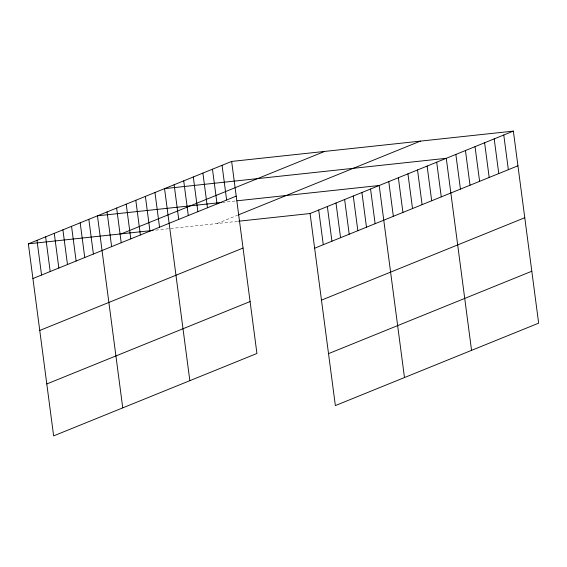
<?xml version="1.0" encoding="UTF-8"?>
<svg xmlns="http://www.w3.org/2000/svg" width="567" height="567" viewBox="0 0 567 567"><rect width="100%" height="100%" fill="white"/><g stroke="black" fill="none" stroke-linecap="round" stroke-linejoin="round"><path stroke-width="0.43" stroke-dasharray="2.83 2.13" d="M217.104 223.526L237.523 215.247M222.37 202.384L236.177 200.895M155.833 230.124L237.764 221.307"/><path stroke-width="0.85" d="M231.641 161.432L256.929 353.475L53.631 435.888L28.35 243.845L231.641 161.432L513.369 131.112L538.65 323.155L335.359 405.568L310.071 213.525L513.369 131.112M121.317 233.838L324.615 151.424M32.914 278.539L236.212 196.125M238.31 214.928L420.395 141.112M39.754 330.462L243.045 248.048M314.642 248.218L517.933 165.805M46.799 383.965L250.09 301.552M321.475 300.141L524.773 217.728M328.52 353.645L531.811 271.232M221.506 202.476L97.467 215.821L122.755 407.871M237.034 200.803L379.195 185.501L404.477 377.551M28.35 243.845L153.246 230.4M238.622 221.215L310.071 213.525M503.779 134.996L508.351 169.689M494.197 138.88L498.769 173.573M484.615 142.764L489.179 177.457M475.033 146.647L479.597 181.348M465.45 150.531L470.015 185.232M455.861 154.422L460.432 189.116M471.56 350.356L446.279 158.306L164.558 188.627L189.839 380.677M436.696 162.19L441.261 196.884M427.114 166.074L431.678 200.768M417.525 169.958L422.096 204.659M407.942 173.842L412.514 208.543M398.36 177.733L402.924 212.427M388.778 181.617L393.342 216.31M370.556 189.002L375.12 223.703M361.909 192.504L366.48 227.204M353.269 196.012L357.841 230.705M344.63 199.513L349.201 234.206M335.99 203.014L340.561 237.708M327.35 206.516L331.922 241.209M318.711 210.017L323.282 244.717M222.058 165.316L226.63 200.009M212.476 169.2L217.041 203.893M202.894 173.084L207.458 207.784M193.312 176.968L197.876 211.668M183.722 180.859L188.294 215.552M174.14 184.743L178.711 219.436M154.975 192.511L159.54 227.204M145.386 196.395L149.957 231.095M135.804 200.279L140.375 234.979M126.221 204.17L130.793 238.863M116.639 208.054L121.203 242.747M107.057 211.938L111.621 246.631M88.828 219.323L93.399 254.023M80.188 222.831L84.759 257.524M71.548 226.332L76.12 261.026M62.909 229.833L67.48 264.527M54.269 233.335L58.84 268.028M45.629 236.836L50.201 271.536M36.99 240.344L41.561 275.038"/></g></svg>
